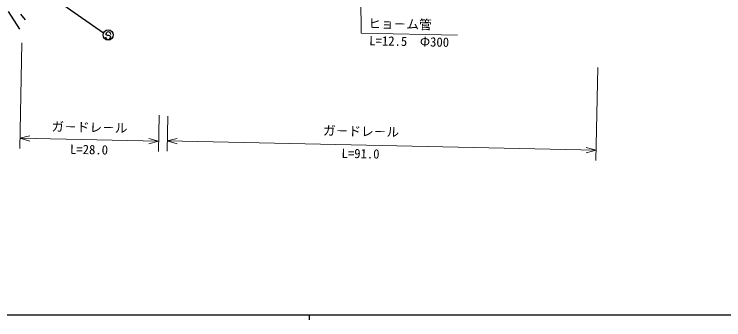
# Model space of a CAD drawing. Units: millimetres, scale not verified. Extents: x 40000 to 680000, y 20000 to 380000.
# Drawn here: x 109898 to 249689, y 204000 to 264095 of the extents above; entities that cross this region are included whole.
import ezdxf
from ezdxf.enums import TextEntityAlignment as Align

# ---------------------------------------------------------------- set-up
doc = ezdxf.new("R2010")
doc.units = ezdxf.units.MM
doc.header["$LTSCALE"] = 1000
for name, color, linetype, lineweight in [('M-BGD', 7, 'Continuous', 25), ('M-STR-HTXT', 7, 'Continuous', 13), ('M-STR-STRC', 7, 'Continuous', 25), ('M-TTL-BAND', 7, 'Continuous', 25)]:
    doc.layers.add(name, color=color, linetype=linetype, lineweight=lineweight)
doc.styles.add('@ＭＳ ゴシック', font='')
doc.styles.add('ＭＳ ゴシック', font='')
doc.styles.get('@ＭＳ ゴシック').set_extended_font_data('@MS Gothic')
doc.styles.get('ＭＳ ゴシック').set_extended_font_data('MS Gothic')

msp = doc.modelspace()

# ---------------------------------------------------------------- linework, layer by layer
at = {"layer": 'M-BGD'}
for p, q in [((108695, 264626), (110940, 261179)), ((111112, 264095), (112042, 263004))]:
    msp.add_line(p, q, dxfattribs=at)
at = {"layer": 'M-STR-HTXT'}
for p, q in [((178240, 260369), (177688, 304334)), ((178240, 260369), (197235, 259960)), ((111434, 258475), (110985, 237693)), ((224877, 253629), (224483, 235342)), ((138451, 244230), (138297, 237104)), ((140160, 244058), (140011, 237165)), ((112971, 240168), (111028, 239693)), ((111028, 239693), (138340, 239103)), ((111028, 239693), (112949, 239133)), ((136398, 238628), (138340, 239103)), ((138340, 239103), (136420, 239663)), ((141997, 239640), (140055, 239164)), ((140055, 239164), (224526, 237342)), ((140055, 239164), (141975, 238605)), ((224526, 237342), (222606, 237901)), ((222584, 236866), (224526, 237342))]:
    msp.add_line(p, q, dxfattribs=at)
at = {"layer": 'M-STR-STRC'}
for p, q in [((110268, 272515), (127507, 260416)), ((128022, 260030), (127925, 260150)), ((128264, 259885), (128022, 260030)), ((128564, 259877), (128264, 259885)), ((128807, 259760), (128564, 259877)), ((128910, 259621), (128807, 259760))]:
    msp.add_line(p, q, dxfattribs=at)
msp.add_circle((128421, 260011), 1000, dxfattribs=at)
for centre, start, end in [((128425, 260136), 358.31914, 178.31914), ((128410, 259636), 178.31914, 358.31914)]:
    msp.add_arc(centre, 500, start, end, dxfattribs=at)
at = {"layer": 'M-TTL-BAND'}
for p, q in [((40000, 205000), (579000, 205000)), ((168000, 205000), (168000, 204000))]:
    msp.add_line(p, q, dxfattribs=at)

# ---------------------------------------------------------------- texts
at = {"layer": 'M-STR-HTXT', "style": 'ＭＳ ゴシック'}
msp.add_text('ヒョ－ム管', height=1833, rotation=358.764, dxfattribs=at).set_placement((179625, 260840), align=Align.BOTTOM_LEFT)
at = {"layer": 'M-STR-HTXT'}
for s, style, p in [('L=12.5\u3000Φ300', 'ＭＳ ゴシック', (187727, 259665)), ('L=28.0', '@ＭＳ ゴシック', (124663, 238398)), ('L=91.0', '@ＭＳ ゴシック', (178149, 237604))]:
    msp.add_text(s, height=1833, rotation=358.764, dxfattribs=dict(at, style=style)).set_placement(p, align=Align.TOP_CENTER)
at = {"layer": 'M-STR-HTXT', "style": 'ＭＳ ゴシック'}
for p in [(124706, 240398), (178192, 239604)]:
    msp.add_text('ガ－ドレ－ル', height=1833, rotation=358.764, dxfattribs=at).set_placement(p, align=Align.BOTTOM_CENTER)

doc.saveas('drawing.dxf')
